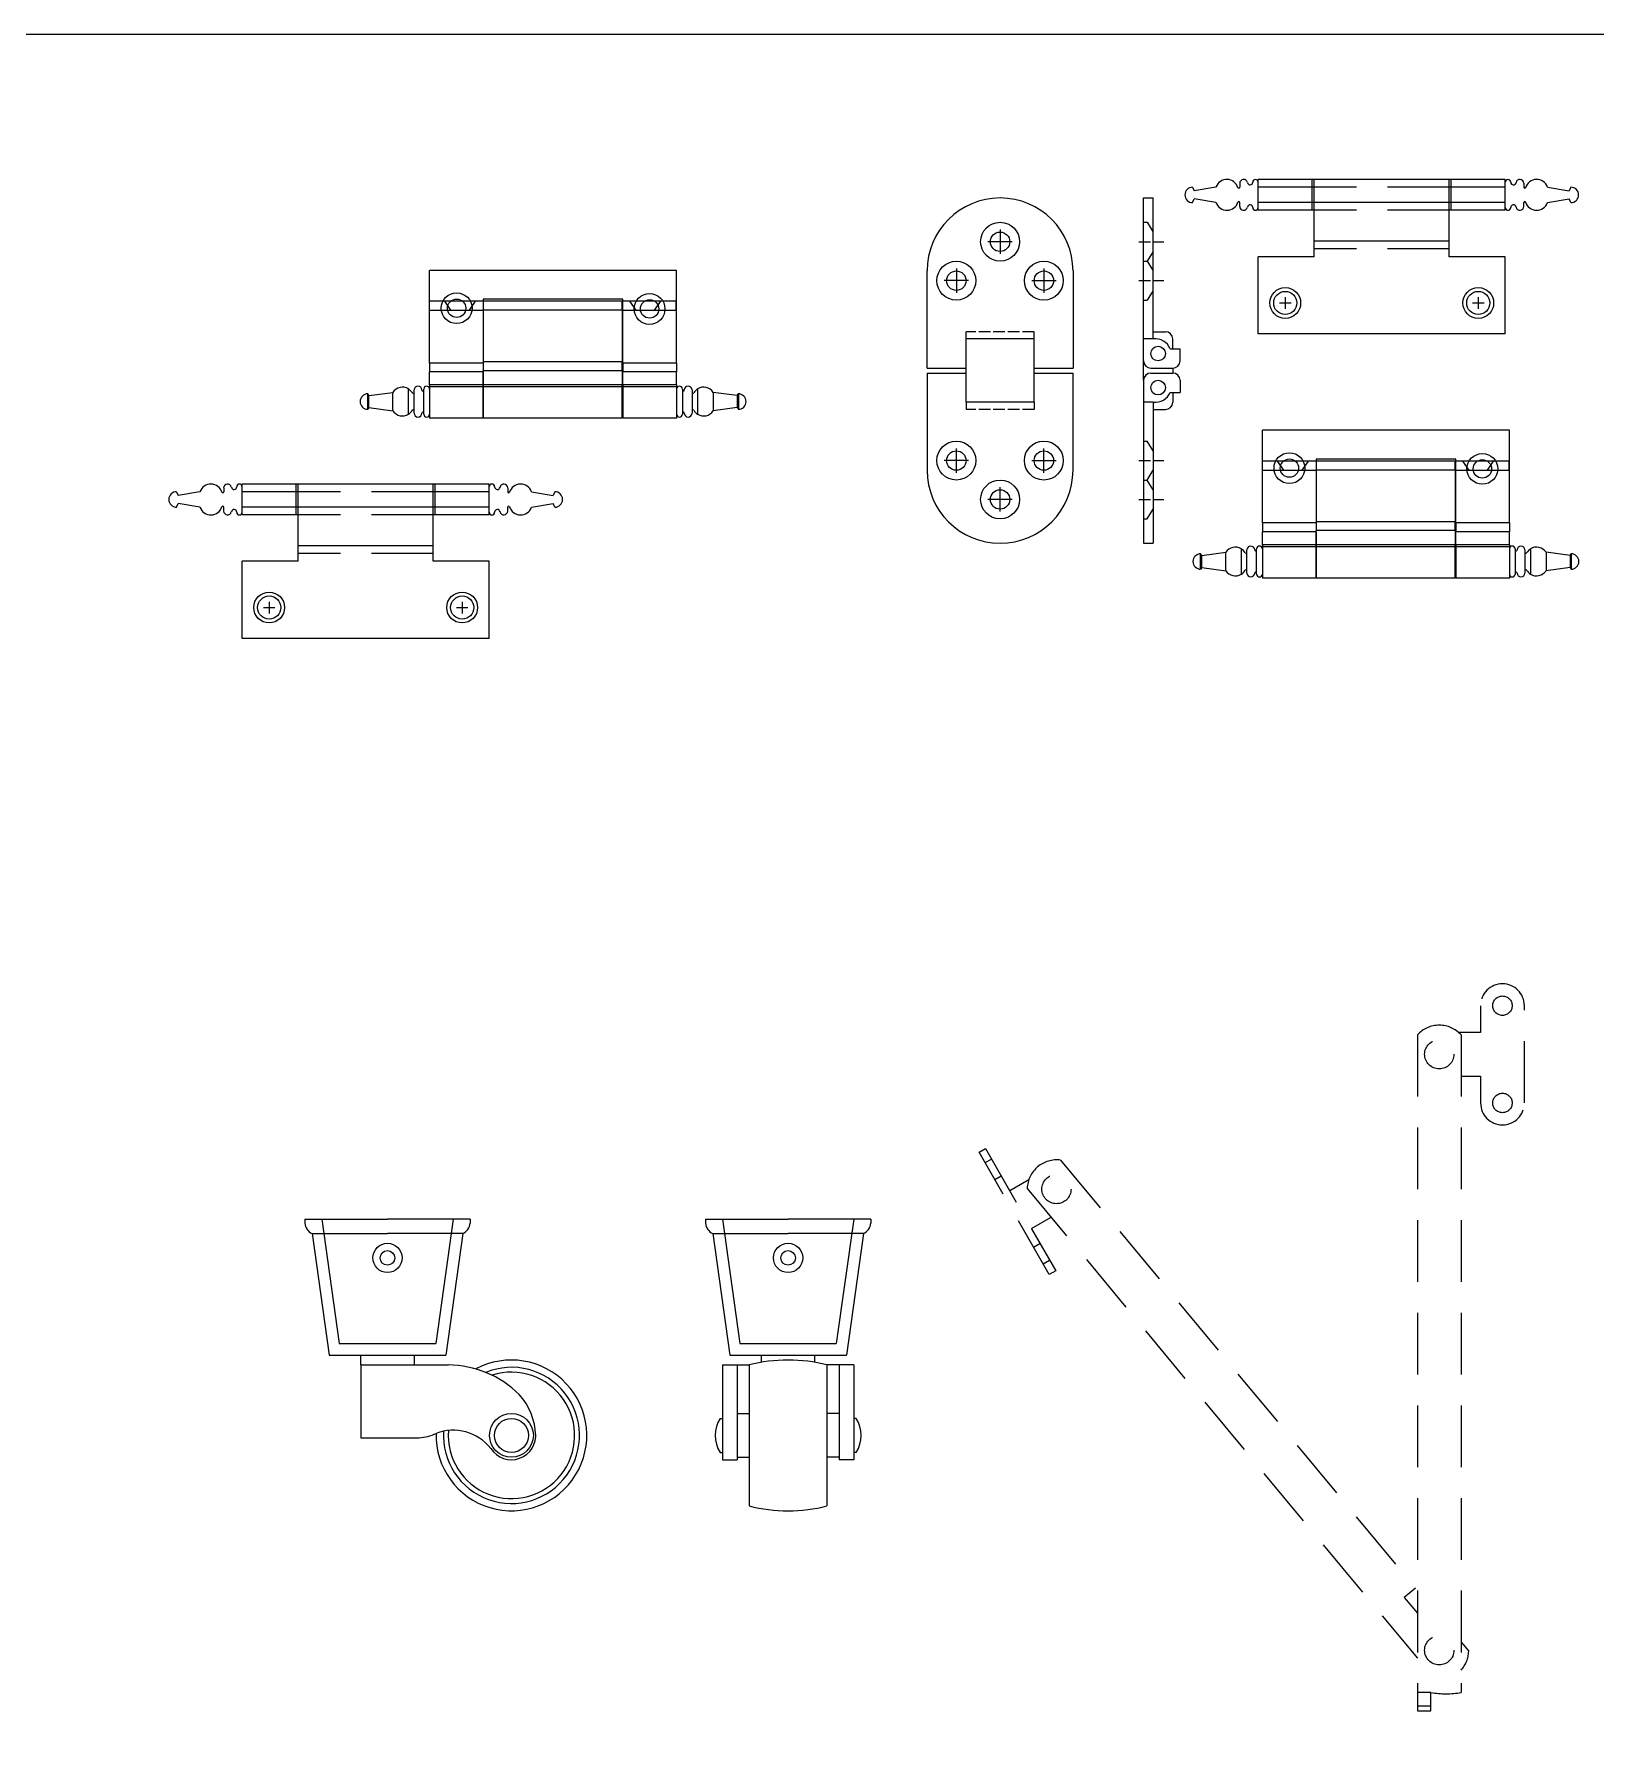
# Model space of a CAD drawing. Extents: x -159357 to -158161, y -75715 to -75088.
# Drawn here: x -158841.3 to -158520.1, y -75437.3 to -75087.7 of the extents above; entities that cross this region are included whole.
import ezdxf

# ---------------------------------------------------------------- set-up
doc = ezdxf.new("R2010")
doc.units = 0
doc.header["$LTSCALE"] = 2
doc.header["$MEASUREMENT"] = 0
doc.linetypes.add('ACAD_ISO02W100', pattern=[15, 12, -3])
doc.linetypes.add('HIDDEN', pattern=[9.525, 6.35, -3.175])
doc.layers.get('0').update_dxf_attribs({"linetype": 'CONTINUOUS'})
for name, color, linetype in [('723', 150, 'CONTINUOUS'), ('HINGE', 7, 'CONTINUOUS'), ('LINE1', 41, 'CONTINUOUS')]:
    doc.layers.add(name, color=color, linetype=linetype)
doc.layers.add('标注', color=7, linetype='CONTINUOUS', lineweight=25)

# ---------------------------------------------------------------- blocks, each defined once
blk = doc.blocks.new('A$C37B918FE')
for p, q in [((0, 60), (17, 60)), ((0, 60), (0, 59.14)), ((3.5, 60), (7.08, 34.4)), ((34, 60), (17, 60)), ((30.5, 60), (26.92, 34.4)), ((34, 60), (34, 59.14)), ((82.39, 60), (99.39, 60)), ((82.39, 60), (82.39, 59.14)), ((85.89, 60), (89.48, 34.4)), ((116.39, 60), (99.39, 60)), ((112.89, 60), (109.31, 34.4)), ((116.39, 60), (116.39, 59.14)), ((1.5, 57), (5, 32)), ((1.5, 57), (17, 57)), ((32.5, 57), (17, 57)), ((32.5, 57), (29, 32)), ((83.89, 57), (87.39, 32)), ((83.89, 57), (99.39, 57)), ((114.89, 57), (99.39, 57)), ((114.89, 57), (111.39, 32)), ((5, 32), (29, 32)), ((7.08, 34.4), (26.92, 34.4)), ((11.5, 30), (11.5, 32)), ((22.5, 32), (22.5, 30)), ((87.39, 32), (111.39, 32)), ((89.48, 34.4), (109.31, 34.4)), ((93.89, 30.53), (93.89, 32)), ((104.89, 30.53), (104.89, 32)), ((11.5, 30), (11.5, 15)), ((11.5, 30), (29.5, 30)), ((85.89, 30), (85.89, 10.5)), ((85.89, 30), (91.39, 30)), ((88.89, 30), (88.89, 10.5)), ((91.39, 30), (91.39, 1)), ((107.39, 30), (107.39, 1)), ((112.89, 30), (107.39, 30)), ((109.89, 30), (109.89, 10.5)), ((112.89, 30), (112.89, 10.5)), ((85.39, 19), (85.89, 19)), ((88.89, 20), (91.39, 20)), ((109.89, 20), (107.39, 20)), ((113.39, 19), (112.89, 19)), ((11.5, 15), (23.5, 15)), ((85.39, 12), (85.89, 12)), ((85.89, 10.5), (88.89, 10.5)), ((88.89, 11), (91.39, 11)), ((109.89, 11), (107.39, 11)), ((112.89, 10.5), (109.89, 10.5)), ((113.39, 12), (112.89, 12))]:
    blk.add_line(p, q)
for centre, radius in [((17, 52), 3), ((17, 52), 1.5), ((99.39, 52), 3), ((99.39, 52), 1.5), ((42.5, 15.5), 4.5), ((42.5, 15.5), 3.5)]:
    blk.add_circle(centre, radius)
for centre, radius, start, end in [((2.6, 59.37), 2.61, 185.1267, 245.0364), ((31.4, 59.37), 2.61, 294.9636, 354.8733), ((85, 59.37), 2.61, 185.1267, 245.0364), ((113.79, 59.37), 2.61, 294.9636, 354.8733), ((42.5, 15.5), 15.5, 178.4613, 118.2132), ((42.5, 15.5), 14, 176.4851, 112.2564), ((29.25, 8.8), 21.2, 45.5273, 89.3332), ((42.5, 15.5), 13, 175.5321, 107.8648), ((99.39, -1.5), 32.5, 90, 104.25), ((99.39, -1.5), 32.5, 75.75, 90), ((34.05, 14.98), 13.46, 2.1974, 41.6491), ((91.02, 15.5), 6.63, 148.1092, 211.8908), ((107.77, 15.5), 6.63, 328.1092, 31.8908), ((22.69, 25.26), 10.29, 274.5074, 294.7869), ((30.52, 6.65), 9.91, 38.6305, 110.7915), ((42.5, 15.5), 5, 212.174, 6.9904), ((99.39, 32.5), 32.5, 255.75, 270), ((99.39, 32.5), 32.5, 270, 284.25)]:
    blk.add_arc(centre, radius, start, end)
blk = doc.blocks.new('A$C33FE0D91')
at = {"layer": '723', "linetype": 'Continuous'}
blk.add_line((53.91, 9.54), (53.91, 6.36), dxfattribs=at)
at = {"layer": 'HINGE'}
for p, q in [((65.09, 30.42), (14.29, 30.42)), ((14.29, 11.37), (14.29, 30.42)), ((65.09, 11.37), (65.09, 30.42)), ((14.23, 24.07), (14.23, 22.24)), ((14.29, 24.07), (14.23, 24.07)), ((14.23, 22.24), (14.29, 22.24)), ((18.61, 24.07), (14.29, 24.07)), ((14.29, 22.24), (17.99, 22.24)), ((18.68, 22.24), (17.4, 24.07)), ((17.99, 22.24), (21.7, 22.24)), ((21.08, 24.07), (18.61, 24.07)), ((25.34, 24.07), (21.08, 24.07)), ((21.7, 22.24), (25.34, 22.24)), ((22.47, 22.24), (23.75, 24.07)), ((54.04, 24.46), (25.34, 24.46)), ((25.34, 24.46), (25.34, 11.61)), ((53.91, 24.07), (25.34, 24.07)), ((53.91, 22.24), (25.34, 22.24)), ((54.04, 24.07), (53.91, 24.07)), ((53.91, 22.24), (53.91, 24.07)), ((53.91, 22.24), (54.04, 22.24)), ((53.91, 22.24), (53.91, 11.61)), ((54.04, 11.37), (54.04, 24.46)), ((58.5, 24.07), (54.04, 24.07)), ((54.04, 22.24), (57.65, 22.24)), ((56.78, 22.24), (55.5, 24.07)), ((57.65, 22.24), (61.41, 22.24)), ((60.57, 24.07), (58.5, 24.07)), ((65.03, 24.07), (60.57, 24.07)), ((60.57, 22.24), (61.85, 24.07)), ((61.41, 22.24), (65.03, 22.24)), ((65.03, 22.24), (65.03, 24.07)), ((14.29, 11.37), (14.29, 9.54)), ((25.34, 11.37), (14.29, 11.37)), ((53.91, 11.61), (25.34, 11.61)), ((25.34, 11.61), (25.34, 9.78)), ((53.91, 9.78), (53.91, 11.61)), ((65.09, 11.37), (54.04, 11.37)), ((54.04, 11.37), (54.04, 9.54)), ((65.09, 11.37), (65.09, 9.54)), ((14.29, 6.86), (14.29, 9.54)), ((25.34, 9.54), (14.29, 9.54)), ((53.91, 9.78), (25.34, 9.78)), ((25.34, 6.86), (25.34, 9.78)), ((25.34, 9.54), (25.34, 6.86)), ((53.91, 9.78), (53.91, 6.86)), ((65.09, 9.54), (54.04, 9.54)), ((54.04, 6.86), (54.04, 9.54)), ((65.09, 6.86), (65.09, 9.54)), ((1.83, 4.65), (1.59, 5.02)), ((1.59, 1.84), (1.59, 5.02)), ((1.83, 4.65), (6.75, 5.32)), ((1.83, 2.21), (1.83, 4.65)), ((6.75, 1.53), (6.75, 5.32)), ((9.97, 0.81), (9.97, 6.04)), ((11.12, 1.05), (11.12, 5.81)), ((13.1, 0.85), (13.1, 6.01)), ((14.29, 6.86), (14.29, 0)), ((25.34, 6.86), (14.29, 6.86)), ((25.34, 6.46), (14.29, 6.46)), ((53.91, 6.86), (25.34, 6.86)), ((25.34, 0), (25.34, 6.86)), ((25.34, 6.86), (25.34, 0)), ((53.91, 6.46), (25.34, 6.46)), ((53.91, 0), (53.91, 6.86)), ((54.04, 6.86), (54.04, 0)), ((65.09, 6.86), (54.04, 6.86)), ((65.09, 6.46), (54.04, 6.46)), ((65.09, 6.86), (65.09, 0)), ((66.28, 6.01), (66.28, 0.85)), ((68.27, 5.81), (68.27, 1.05)), ((69.41, 6.04), (69.41, 0.81)), ((77.55, 4.65), (72.63, 5.32)), ((72.63, 5.32), (72.63, 1.53)), ((77.55, 4.65), (77.79, 5.02)), ((77.55, 4.65), (77.55, 2.21)), ((77.79, 5.02), (77.79, 1.84)), ((0, 3.43), (0, 3.43)), ((1.83, 2.21), (1.59, 1.84)), ((1.83, 2.21), (6.75, 1.53)), ((25.34, 0), (14.29, 0)), ((53.91, 0), (25.34, 0)), ((65.09, 0), (54.04, 0)), ((77.55, 2.21), (72.63, 1.53)), ((77.55, 2.21), (77.79, 1.84)), ((79.38, 3.43), (79.38, 3.43))]:
    blk.add_line(p, q, dxfattribs=at)
for centre, radius in [((19.85, 22.63), 3.17), ((19.85, 22.63), 1.89), ((59.53, 22.48), 3.17), ((59.53, 22.48), 1.89)]:
    blk.add_circle(centre, radius, dxfattribs=at)
for centre, radius, start, end in [((1.59, 3.43), 1.59, 89.8778, 180), ((8.73, 4.01), 2.38, 58.7642, 146.4427), ((8.13, 3.52), 3.12, 32.9192, 53.9624), ((10.92, 5.32), 0.198, 212.9192, 0), ((11.91, 5.81), 0.795, 0, 180), ((12.9, 5.81), 0.198, 180, 0), ((13.7, 6.01), 0.594, 0, 180), ((65.68, 6.01), 0.594, 0, 180), ((66.48, 5.81), 0.198, 180, 0), ((67.47, 5.81), 0.795, 0, 180), ((68.46, 5.32), 0.198, 180, 327.0808), ((71.25, 3.52), 3.12, 126.0376, 147.0808), ((70.65, 4.01), 2.38, 33.5573, 121.2358), ((77.79, 3.43), 1.59, 0, 90.1222), ((1.59, 3.43), 1.59, 180, 270.1222), ((1.59, 3.43), 1.59, 179.9794, 180), ((1.59, 3.43), 1.59, 180, 180.0206), ((8.73, 2.85), 2.38, 213.5573, 301.2358), ((8.13, 3.34), 3.12, 306.0376, 327.0808), ((10.92, 1.53), 0.198, 0, 147.0808), ((11.91, 1.05), 0.795, 180, 0), ((12.9, 1.05), 0.198, 0, 180), ((13.7, 0.85), 0.594, 180, 0), ((65.68, 0.85), 0.594, 180, 0), ((66.48, 1.05), 0.198, 0, 180), ((67.47, 1.05), 0.795, 180, 0), ((68.46, 1.53), 0.198, 32.9192, 180), ((71.25, 3.34), 3.12, 212.9192, 233.9624), ((70.65, 2.85), 2.38, 238.7642, 326.4427), ((77.79, 3.43), 1.59, 269.8778, 0), ((77.79, 3.43), 1.59, 359.9794, 0), ((77.79, 3.43), 1.59, 0, 0.0206)]:
    blk.add_arc(centre, radius, start, end, dxfattribs=at)
blk = doc.blocks.new('A$C5BEB76AA')
at = {"layer": 'HINGE', "linetype": 'HIDDEN'}
for p, q in [((26.19, 31.75), (15.08, 31.75)), ((65.88, 31.75), (54.77, 31.75)), ((26.19, 30.16), (15.08, 30.16)), ((54.37, 30.16), (26.59, 30.16)), ((65.88, 30.16), (54.77, 30.16)), ((26.19, 26.99), (15.08, 26.99)), ((54.37, 25.4), (26.59, 25.4)), ((65.88, 26.99), (54.77, 26.99)), ((54.37, 17.46), (26.59, 17.46))]:
    blk.add_line(p, q, dxfattribs=at)
at = {"layer": 'HINGE'}
for p, q in [((15.08, 25.4), (15.08, 31.75)), ((54.77, 31.75), (26.19, 31.75)), ((26.19, 25.4), (26.19, 31.75)), ((26.59, 15.87), (26.59, 31.75)), ((54.37, 15.87), (54.37, 31.75)), ((54.77, 25.4), (54.77, 31.75)), ((65.88, 25.4), (65.88, 31.75)), ((1.59, 30.16), (1.93, 29.42)), ((6.39, 30.16), (1.93, 29.42)), ((11.28, 30.96), (11.28, 30.16)), ((26.59, 30.16), (26.19, 30.16)), ((54.77, 30.16), (54.37, 30.16)), ((69.68, 30.96), (69.68, 30.16)), ((74.57, 30.16), (79.03, 29.42)), ((79.38, 30.16), (79.03, 29.42)), ((1.59, 26.99), (1.93, 27.73)), ((6.39, 26.99), (1.93, 27.73)), ((11.28, 26.19), (11.28, 26.99)), ((26.59, 25.4), (15.08, 25.4)), ((54.77, 26.99), (26.19, 26.99)), ((65.88, 25.4), (54.37, 25.4)), ((69.68, 26.19), (69.68, 26.99)), ((74.57, 26.99), (79.03, 27.73)), ((79.38, 26.99), (79.03, 27.73)), ((54.37, 19.05), (26.59, 19.05)), ((15.08, 0), (15.08, 15.87)), ((26.59, 15.87), (15.08, 15.87)), ((65.88, 15.87), (54.37, 15.87)), ((65.88, 0), (65.88, 15.87)), ((20.64, 7.54), (20.64, 5.16)), ((60.33, 7.54), (60.33, 5.16)), ((19.45, 6.35), (21.83, 6.35)), ((59.13, 6.35), (61.52, 6.35)), ((65.88, 0), (15.08, 0))]:
    blk.add_line(p, q, dxfattribs=at)
for centre, radius in [((20.64, 6.35), 3.17), ((20.64, 6.35), 2.38), ((60.33, 6.35), 3.17), ((60.33, 6.35), 2.38)]:
    blk.add_circle(centre, radius, dxfattribs=at)
for centre, radius, start, end in [((8.64, 29.37), 2.38, 16.5206, 160.5288), ((12.07, 30.96), 0.794, 10.0035, 180), ((14.52, 31.19), 0.559, 0, 180), ((66.44, 31.19), 0.559, 0, 180), ((68.89, 30.96), 0.794, 0, 169.9965), ((72.33, 29.37), 2.38, 19.4712, 163.4794), ((1.59, 28.57), 1.59, 90, 180), ((1.59, 28.57), 1.59, 180, 270), ((11.08, 30.16), 0.198, 180, 0), ((13.4, 31.19), 0.559, 190.0035, 0), ((67.56, 31.19), 0.559, 180, 349.9965), ((69.88, 30.16), 0.198, 180, 0), ((79.38, 28.57), 1.59, 0, 90), ((79.38, 28.57), 1.59, 270, 0), ((8.64, 27.78), 2.38, 199.4712, 343.4794), ((11.08, 26.99), 0.198, 0, 180), ((12.07, 26.19), 0.794, 180, 349.9965), ((13.4, 25.96), 0.559, 0, 169.9965), ((14.52, 25.96), 0.559, 180, 0), ((66.44, 25.96), 0.559, 180, 0), ((67.56, 25.96), 0.559, 10.0035, 180), ((68.89, 26.19), 0.794, 190.0035, 0), ((69.88, 26.99), 0.198, 0, 180), ((72.33, 27.78), 2.38, 196.5206, 340.5288)]:
    blk.add_arc(centre, radius, start, end, dxfattribs=at)
blk = doc.blocks.new('A$C7A212811')
for p, q in [((44.5, 37.5), (44.5, 71)), ((44.5, 71), (46.5, 71)), ((46.5, 42), (46.5, 71)), ((15, 64.5), (15, 59.5)), ((17.5, 62), (12.5, 62)), ((0, 36), (0, 56)), ((6, 56.5), (6, 51.5)), ((24, 56.5), (24, 51.5)), ((30, 56), (30, 36)), ((8.5, 54), (3.5, 54)), ((21.5, 54), (26.5, 54)), ((8, 29), (8, 42)), ((22, 42), (8, 42)), ((22, 29), (22, 42)), ((50.5, 40), (50.5, 42)), ((50, 40), (52, 40)), ((52, 37.5), (52, 40)), ((0, 36), (8, 36)), ((0, 35), (8, 35)), ((0, 35), (0, 15)), ((22, 36), (30, 36)), ((22, 35), (30, 35)), ((30, 15), (30, 35)), ((46, 36), (46.5, 36)), ((46, 35), (46.5, 35)), ((46.5, 36), (50.5, 36)), ((46.5, 35), (50.5, 35)), ((50.5, 36), (50.5, 35)), ((44.5, 33.5), (44.5, 0)), ((52, 33.5), (52, 31)), ((22, 29), (8, 29)), ((46.5, 29), (46.5, 0)), ((50, 31), (52, 31)), ((50.5, 31), (50.5, 29)), ((6, 14.5), (6, 19.5)), ((24, 14.5), (24, 19.5)), ((8.5, 17), (3.5, 17)), ((21.5, 17), (26.5, 17)), ((15, 6.5), (15, 11.5)), ((17.5, 9), (12.5, 9)), ((44.5, 0), (46.5, 0))]:
    blk.add_line(p, q)
at = {"color": 3, "linetype": 'ACAD_ISO02W100', "ltscale": 0.1}
for p, q in [((44.5, 66), (45.25, 66)), ((45.25, 66), (46.5, 64)), ((46.5, 60), (45.25, 58)), ((44.5, 58), (45.25, 58)), ((44.5, 58), (45.25, 58)), ((45.25, 58), (46.5, 56)), ((44.5, 50), (45.25, 50)), ((46.5, 52), (45.25, 50)), ((22, 43.5), (8, 43.5)), ((8, 42), (8, 43.5)), ((22, 42), (22, 43.5)), ((46.5, 42), (44.5, 42)), ((8, 29), (8, 27.5)), ((22, 29), (22, 27.5)), ((46.5, 29), (44.5, 29)), ((22, 27.5), (8, 27.5)), ((44.5, 21), (45.25, 21)), ((46.5, 19), (45.25, 21)), ((45.25, 13), (46.5, 15)), ((44.5, 13), (45.25, 13)), ((44.5, 13), (45.25, 13)), ((46.5, 11), (45.25, 13)), ((45.25, 5), (46.5, 7)), ((44.5, 5), (45.25, 5))]:
    blk.add_line(p, q, dxfattribs=at)
at = {"linetype": 'ACAD_ISO02W100', "ltscale": 0.1}
for p, q in [((43.55, 62), (48.65, 62)), ((43.55, 54), (48.65, 54)), ((43.55, 17), (48.65, 17)), ((43.55, 9), (48.65, 9))]:
    blk.add_line(p, q, dxfattribs=at)
at = {"ltscale": 0.5}
for p, q in [((0, 53.8), (0, 56)), ((46.5, 43.5), (49, 43.5)), ((44.5, 33.5), (44.5, 37.5)), ((46.5, 27.5), (49, 27.5))]:
    blk.add_line(p, q, dxfattribs=at)
for centre, radius in [((15, 62), 4), ((15, 62), 2), ((6, 54), 4), ((6, 54), 2), ((24, 54), 4), ((24, 54), 2), ((47.5, 39), 1.5), ((47.5, 32), 1.5), ((6, 17), 4), ((24, 17), 4), ((6, 17), 2), ((24, 17), 2), ((15, 9), 4), ((15, 9), 2)]:
    blk.add_circle(centre, radius)
for centre, radius, start, end in [((15, 56), 15, 0, 180), ((46.87, 38.59), 3.43, 24.3085, 96.2018), ((46, 37.5), 1.5, 180, 270), ((46, 33.5), 1.5, 90, 180), ((50.5, 37.5), 1.5, 270, 0), ((50.5, 33.5), 1.5, 0, 90), ((46.87, 32.41), 3.43, 263.7982, 335.6915), ((15, 15), 15, 180, 0)]:
    blk.add_arc(centre, radius, start, end)
for centre, start, end in [((49, 42), 0, 90), ((49, 29), 270, 0)]:
    blk.add_arc(centre, 1.5, start, end, dxfattribs=at)

msp = doc.modelspace()

# ---------------------------------------------------------------- linework, layer by layer
at = {"color": 0}
for p, q in [((-158709.14, -75136.33), (-158759.94, -75136.33)), ((-158759.94, -75155.38), (-158759.94, -75136.33)), ((-158709.14, -75155.38), (-158709.14, -75136.33)), ((-158760, -75142.68), (-158760, -75144.5)), ((-158759.94, -75142.68), (-158760, -75142.68)), ((-158760, -75144.5), (-158759.94, -75144.5)), ((-158755.62, -75142.68), (-158759.94, -75142.68)), ((-158759.94, -75144.5), (-158756.24, -75144.5)), ((-158755.55, -75144.5), (-158756.83, -75142.68)), ((-158756.24, -75144.5), (-158752.53, -75144.5)), ((-158753.15, -75142.68), (-158755.62, -75142.68)), ((-158748.89, -75142.68), (-158753.15, -75142.68)), ((-158752.53, -75144.5), (-158748.89, -75144.5)), ((-158751.76, -75144.5), (-158750.48, -75142.68)), ((-158720.19, -75142.28), (-158748.89, -75142.28)), ((-158748.89, -75142.28), (-158748.89, -75155.13)), ((-158720.32, -75142.68), (-158748.89, -75142.68)), ((-158720.32, -75144.5), (-158748.89, -75144.5)), ((-158720.19, -75142.68), (-158720.32, -75142.68)), ((-158720.32, -75144.5), (-158720.32, -75142.68)), ((-158720.32, -75144.5), (-158720.19, -75144.5)), ((-158720.32, -75144.5), (-158720.32, -75155.13)), ((-158720.19, -75155.38), (-158720.19, -75142.28)), ((-158715.73, -75142.68), (-158720.19, -75142.68)), ((-158720.19, -75144.5), (-158716.58, -75144.5)), ((-158717.45, -75144.5), (-158718.73, -75142.68)), ((-158716.58, -75144.5), (-158712.82, -75144.5)), ((-158713.66, -75142.68), (-158715.73, -75142.68)), ((-158709.2, -75142.68), (-158713.66, -75142.68)), ((-158713.66, -75144.5), (-158712.38, -75142.68)), ((-158712.82, -75144.5), (-158709.2, -75144.5)), ((-158709.2, -75144.5), (-158709.2, -75142.68)), ((-158759.94, -75155.38), (-158759.94, -75157.2)), ((-158748.89, -75155.38), (-158759.94, -75155.38)), ((-158720.32, -75155.13), (-158748.89, -75155.13)), ((-158748.89, -75155.13), (-158748.89, -75156.96)), ((-158720.32, -75156.96), (-158720.32, -75155.13)), ((-158709.14, -75155.38), (-158720.19, -75155.38)), ((-158720.19, -75155.38), (-158720.19, -75157.2)), ((-158709.14, -75155.38), (-158709.14, -75157.2)), ((-158759.94, -75159.88), (-158759.94, -75157.2)), ((-158748.89, -75157.2), (-158759.94, -75157.2)), ((-158720.32, -75156.96), (-158748.89, -75156.96)), ((-158748.89, -75159.88), (-158748.89, -75156.96)), ((-158748.89, -75157.2), (-158748.89, -75159.88)), ((-158720.32, -75156.96), (-158720.32, -75159.88)), ((-158709.14, -75157.2), (-158720.19, -75157.2)), ((-158720.19, -75159.88), (-158720.19, -75157.2)), ((-158709.14, -75159.88), (-158709.14, -75157.2)), ((-158772.4, -75162.09), (-158772.64, -75161.73)), ((-158772.64, -75164.9), (-158772.64, -75161.73)), ((-158772.4, -75162.09), (-158767.48, -75161.42)), ((-158772.4, -75164.53), (-158772.4, -75162.09)), ((-158767.48, -75165.21), (-158767.48, -75161.42)), ((-158764.26, -75165.93), (-158764.26, -75160.7)), ((-158763.11, -75165.69), (-158763.11, -75160.93)), ((-158761.13, -75165.89), (-158761.13, -75160.73)), ((-158759.94, -75159.88), (-158759.94, -75166.74)), ((-158748.89, -75159.88), (-158759.94, -75159.88)), ((-158748.89, -75160.28), (-158759.94, -75160.28)), ((-158720.32, -75159.88), (-158748.89, -75159.88)), ((-158748.89, -75166.74), (-158748.89, -75159.88)), ((-158748.89, -75159.88), (-158748.89, -75166.74)), ((-158720.32, -75160.28), (-158748.89, -75160.28)), ((-158720.32, -75166.74), (-158720.32, -75159.88)), ((-158720.19, -75159.88), (-158720.19, -75166.74)), ((-158709.14, -75159.88), (-158720.19, -75159.88)), ((-158709.14, -75160.28), (-158720.19, -75160.28)), ((-158709.14, -75159.88), (-158709.14, -75166.74)), ((-158707.95, -75160.73), (-158707.95, -75165.89)), ((-158705.96, -75160.93), (-158705.96, -75165.69)), ((-158704.82, -75160.7), (-158704.82, -75165.93)), ((-158696.68, -75162.09), (-158701.6, -75161.42)), ((-158701.6, -75161.42), (-158701.6, -75165.21)), ((-158696.68, -75162.09), (-158696.44, -75161.73)), ((-158696.68, -75162.09), (-158696.68, -75164.53)), ((-158696.44, -75161.73), (-158696.44, -75164.9)), ((-158774.23, -75163.31), (-158774.23, -75163.31)), ((-158772.4, -75164.53), (-158772.64, -75164.9)), ((-158772.4, -75164.53), (-158767.48, -75165.21)), ((-158696.68, -75164.53), (-158701.6, -75165.21)), ((-158696.68, -75164.53), (-158696.44, -75164.9)), ((-158694.85, -75163.31), (-158694.85, -75163.31)), ((-158748.89, -75166.74), (-158759.94, -75166.74)), ((-158720.32, -75166.74), (-158748.89, -75166.74)), ((-158709.14, -75166.74), (-158720.19, -75166.74)), ((-158811.97, -75181.85), (-158811.63, -75182.6)), ((-158807.17, -75181.85), (-158811.63, -75182.6)), ((-158802.28, -75181.06), (-158802.28, -75181.85)), ((-158798.48, -75186.62), (-158798.48, -75180.27)), ((-158758.79, -75180.27), (-158787.36, -75180.27)), ((-158787.36, -75186.62), (-158787.36, -75180.27)), ((-158786.97, -75181.85), (-158787.36, -75181.85)), ((-158786.97, -75196.14), (-158786.97, -75180.27)), ((-158759.19, -75196.14), (-158759.19, -75180.27)), ((-158758.79, -75181.85), (-158759.19, -75181.85)), ((-158758.79, -75186.62), (-158758.79, -75180.27)), ((-158747.68, -75186.62), (-158747.68, -75180.27)), ((-158743.87, -75181.06), (-158743.87, -75181.85)), ((-158738.99, -75181.85), (-158734.53, -75182.6)), ((-158734.18, -75181.85), (-158734.53, -75182.6)), ((-158811.97, -75185.03), (-158811.63, -75184.28)), ((-158807.17, -75185.03), (-158811.63, -75184.28)), ((-158802.28, -75185.82), (-158802.28, -75185.03)), ((-158786.97, -75186.62), (-158798.48, -75186.62)), ((-158758.79, -75185.03), (-158787.36, -75185.03)), ((-158747.68, -75186.62), (-158759.19, -75186.62)), ((-158743.87, -75185.82), (-158743.87, -75185.03)), ((-158738.99, -75185.03), (-158734.53, -75184.28)), ((-158734.18, -75185.03), (-158734.53, -75184.28)), ((-158759.19, -75192.97), (-158786.97, -75192.97)), ((-158798.48, -75212.02), (-158798.48, -75196.14)), ((-158786.97, -75196.14), (-158798.48, -75196.14)), ((-158747.68, -75196.14), (-158759.19, -75196.14)), ((-158747.68, -75212.02), (-158747.68, -75196.14)), ((-158792.92, -75204.48), (-158792.92, -75206.86)), ((-158753.23, -75204.48), (-158753.23, -75206.86)), ((-158794.11, -75205.67), (-158791.73, -75205.67)), ((-158754.42, -75205.67), (-158752.04, -75205.67)), ((-158747.68, -75212.02), (-158798.48, -75212.02))]:
    msp.add_line(p, q, dxfattribs=at)
at = {"color": 0, "linetype": 'Continuous'}
msp.add_line((-158720.32, -75157.2), (-158720.32, -75160.38), dxfattribs=at)
at = {"color": 0, "linetype": 'HIDDEN'}
for p, q in [((-158787.36, -75180.27), (-158798.48, -75180.27)), ((-158787.36, -75181.85), (-158798.48, -75181.85)), ((-158759.19, -75181.85), (-158786.97, -75181.85)), ((-158747.68, -75180.27), (-158758.79, -75180.27)), ((-158747.68, -75181.85), (-158758.79, -75181.85)), ((-158787.36, -75185.03), (-158798.48, -75185.03)), ((-158759.19, -75186.62), (-158786.97, -75186.62)), ((-158747.68, -75185.03), (-158758.79, -75185.03)), ((-158759.19, -75194.55), (-158786.97, -75194.55))]:
    msp.add_line(p, q, dxfattribs=at)
at = {"color": 0}
for centre, radius in [((-158754.38, -75144.11), 3.17), ((-158714.7, -75144.26), 3.17), ((-158754.38, -75144.11), 1.89), ((-158714.7, -75144.26), 1.89), ((-158792.92, -75205.67), 3.17), ((-158792.92, -75205.67), 2.38), ((-158753.23, -75205.67), 3.17), ((-158753.23, -75205.67), 2.38)]:
    msp.add_circle(centre, radius, dxfattribs=at)
for centre, radius, start, end in [((-158772.64, -75163.31), 1.59, 89.8778, 180), ((-158765.5, -75162.73), 2.38, 58.7642, 146.4427), ((-158766.1, -75163.22), 3.12, 32.9192, 53.9624), ((-158763.31, -75161.42), 0.198, 212.9192, 0), ((-158762.32, -75160.93), 0.795, 0, 180), ((-158761.33, -75160.93), 0.198, 180, 0), ((-158760.53, -75160.73), 0.594, 0, 180), ((-158708.55, -75160.73), 0.594, 0, 180), ((-158707.75, -75160.93), 0.198, 180, 0), ((-158706.76, -75160.93), 0.795, 0, 180), ((-158705.77, -75161.42), 0.198, 180, 327.0808), ((-158702.98, -75163.22), 3.12, 126.0376, 147.0808), ((-158703.58, -75162.73), 2.38, 33.5573, 121.2358), ((-158696.44, -75163.31), 1.59, 0, 90.1222), ((-158772.64, -75163.31), 1.59, 180, 270.1222), ((-158772.64, -75163.31), 1.59, 179.9794, 180), ((-158772.64, -75163.31), 1.59, 180, 180.0206), ((-158765.5, -75163.89), 2.38, 213.5573, 301.2358), ((-158766.1, -75163.41), 3.12, 306.0376, 327.0808), ((-158763.31, -75165.21), 0.198, 0, 147.0808), ((-158762.32, -75165.69), 0.795, 180, 0), ((-158761.33, -75165.69), 0.198, 0, 180), ((-158760.53, -75165.89), 0.594, 180, 0), ((-158708.55, -75165.89), 0.594, 180, 0), ((-158707.75, -75165.69), 0.198, 0, 180), ((-158706.76, -75165.69), 0.795, 180, 0), ((-158705.77, -75165.21), 0.198, 32.9192, 180), ((-158702.98, -75163.41), 3.12, 212.9192, 233.9624), ((-158703.58, -75163.89), 2.38, 238.7642, 326.4427), ((-158696.44, -75163.31), 1.59, 269.8778, 0), ((-158696.44, -75163.31), 1.59, 359.9794, 0), ((-158696.44, -75163.31), 1.59, 0, 0.0206), ((-158811.97, -75183.44), 1.59, 90, 180), ((-158811.97, -75183.44), 1.59, 180, 270), ((-158804.92, -75182.65), 2.38, 16.5206, 160.5288), ((-158802.48, -75181.85), 0.198, 180, 0), ((-158801.49, -75181.06), 0.794, 10.0035, 180), ((-158800.15, -75180.83), 0.559, 190.0035, 0), ((-158799.04, -75180.83), 0.559, 0, 180), ((-158747.12, -75180.83), 0.559, 0, 180), ((-158746, -75180.83), 0.559, 180, 349.9965), ((-158744.67, -75181.06), 0.794, 0, 169.9965), ((-158743.68, -75181.85), 0.198, 180, 0), ((-158741.23, -75182.65), 2.38, 19.4712, 163.4794), ((-158734.18, -75183.44), 1.59, 0, 90), ((-158734.18, -75183.44), 1.59, 270, 0), ((-158804.92, -75184.24), 2.38, 199.4712, 343.4794), ((-158802.48, -75185.03), 0.198, 0, 180), ((-158801.49, -75185.82), 0.794, 180, 349.9965), ((-158800.15, -75186.06), 0.559, 0, 169.9965), ((-158799.04, -75186.06), 0.559, 180, 0), ((-158747.12, -75186.06), 0.559, 180, 0), ((-158746, -75186.06), 0.559, 10.0035, 180), ((-158744.67, -75185.82), 0.794, 190.0035, 0), ((-158743.68, -75185.03), 0.198, 0, 180), ((-158741.23, -75184.24), 2.38, 196.5206, 340.5288)]:
    msp.add_arc(centre, radius, start, end, dxfattribs=at)
at = {"layer": 'LINE1', "color": 0, "linetype": 'HIDDEN'}
for p, q in [((-158556.8, -75293.55), (-158556.8, -75432.55)), ((-158547.8, -75293.55), (-158547.8, -75428.8)), ((-158645.66, -75319.83), (-158644.36, -75319.09)), ((-158630.16, -75319.31), (-158557.2, -75407.33)), ((-158643.67, -75323.3), (-158642.37, -75322.56)), ((-158636.72, -75323.35), (-158640.63, -75325.59)), ((-158637.04, -75325.11), (-158556.8, -75421.76)), ((-158636.16, -75333.4), (-158632.09, -75331.07)), ((-158635.72, -75337.18), (-158634.42, -75336.44)), ((-158633.73, -75340.65), (-158632.43, -75339.91)), ((-158557.2, -75407.33), (-158559.49, -75409.26)), ((-158559.49, -75409.26), (-158556.8, -75412.46)), ((-158547.8, -75418.47), (-158546.24, -75420.32)), ((-158554, -75428.8), (-158556.8, -75428.8)), ((-158556.8, -75431.55), (-158554, -75431.55)), ((-158554, -75432.55), (-158554, -75428.8)), ((-158556.8, -75432.55), (-158554, -75432.55))]:
    msp.add_line(p, q, dxfattribs=at)
msp.add_lwpolyline([(-158547.8, -75302.05), (-158543.8, -75302.05), (-158543.8, -75307.55, 1), (-158534.8, -75307.55), (-158534.8, -75287.55, 1), (-158543.8, -75287.55), (-158543.8, -75293.05), (-158548.31, -75293.05)], format="xyb", dxfattribs=at)
msp.add_lwpolyline([(-158632.49, -75342.82), (-158646.91, -75317.66), (-158645.6, -75316.92), (-158631.18, -75342.08)], close=True, dxfattribs=at)
for centre, radius in [((-158539.3, -75287.55), 2), ((-158552.3, -75297.55), 3), ((-158539.3, -75307.55), 2), ((-158631.02, -75325.27), 3), ((-158552.3, -75420.12), 3)]:
    msp.add_circle(centre, radius, dxfattribs=at)
for centre, radius, start, end in [((-158552.3, -75297.62), 6.06, 42.075, 137.925), ((-158630.98, -75325.32), 6.06, 82.2246, 178.0745), ((-158552.3, -75420.12), 6.06, 317.925, 358.0745), ((-158550.9, -75409.76), 19.3, 260.7547, 279.2453)]:
    msp.add_arc(centre, radius, start, end, dxfattribs=at)
at = {"layer": '标注', "color": 7}
msp.add_lwpolyline([(-159353.11, -75087.72), (-158161.27, -75087.72), (-158161.27, -75715.49), (-159353.11, -75715.49)], close=True, dxfattribs=at)

# ---------------------------------------------------------------- block references
at = {"color": 0}
for name, p in [('A$C5BEB76AA', (-158604.61, -75149.38)), ('A$C7A212811', (-158657.61, -75192.44)), ('A$C33FE0D91', (-158602.96, -75199.63)), ('A$C37B918FE', (-158785.6, -75391.42))]:
    msp.add_blockref(name, p, dxfattribs=at)

doc.saveas('drawing.dxf')
